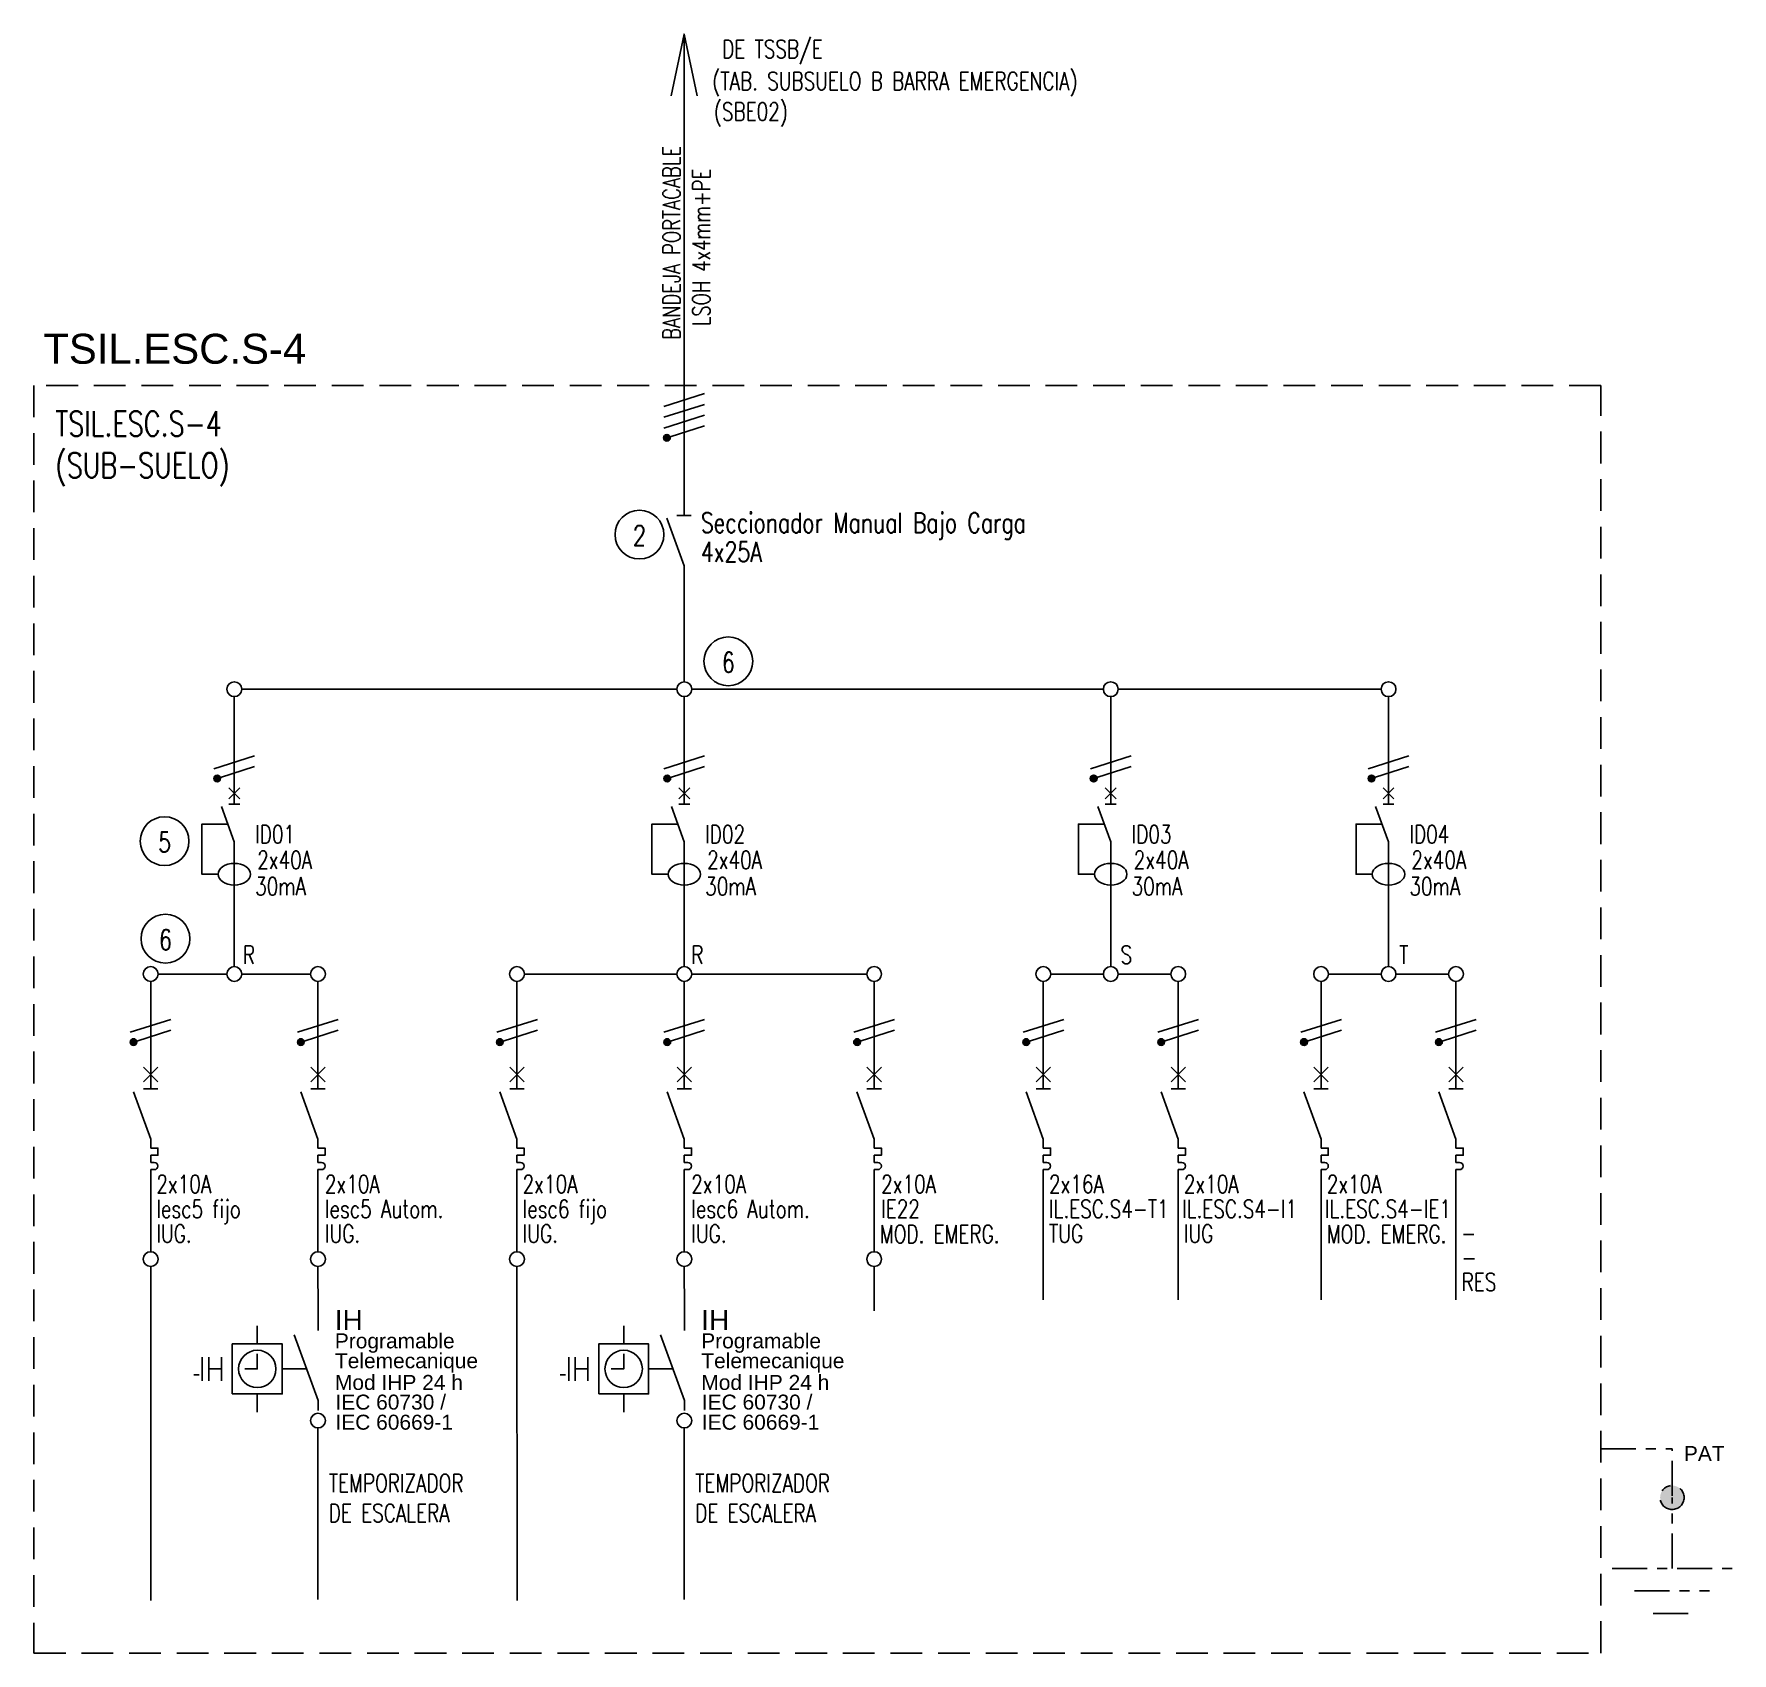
# Model space of a CAD drawing. Extents: x 3690.7 to 3707.7, y 1310.8 to 1327.
import ezdxf
from ezdxf.enums import TextEntityAlignment as Align

# ---------------------------------------------------------------- set-up
doc = ezdxf.new("R2010")
doc.units = 0
doc.linetypes.add('OCJ-ESQUEMAS UNIFILARES-CORREGIDOS IDO-REV.br$0$DASHED', pattern=[19.05, 12.7, -6.35])
doc.linetypes.add('OCJ-ESQUEMAS UNIFILARES-CORREGIDOS IDO-REV.br$0$EJE_5', pattern=[7.1, 5, -1, 0.1, -1])
for name, color, linetype in [('OCJ-ESQUEMAS UNIFILARES-CORREGIDOS IDO-REV.br$0$00-IE-CABLES', 10, 'Continuous'), ('OCJ-ESQUEMAS UNIFILARES-CORREGIDOS IDO-REV.br$0$01-ELE-APARATOS', 170, 'Continuous'), ('OCJ-ESQUEMAS UNIFILARES-CORREGIDOS IDO-REV.br$0$ELECTRIC', 4, 'Continuous'), ('OCJ-ESQUEMAS UNIFILARES-CORREGIDOS IDO-REV.br$0$PAT', 80, 'Continuous'), ('OCJ-ESQUEMAS UNIFILARES-CORREGIDOS IDO-REV.br$0$TEXTO', 7, 'Continuous')]:
    doc.layers.add(name, color=color, linetype=linetype)
doc.styles.add('OCJ-ESQUEMAS UNIFILARES-CORREGIDOS IDO-REV.br$0$ARIAL', font='Arial.ttf', dxfattribs={"height": 0.2})
doc.styles.add('OCJ-ESQUEMAS UNIFILARES-CORREGIDOS IDO-REV.br$0$Electricidad', font='ROMANS.SHX', dxfattribs={"width": 0.75, "height": 0.175})

# ---------------------------------------------------------------- blocks, each defined once
blk = doc.blocks.new('OCJ-ESQUEMAS UNIFILARES-CORREGIDOS IDO-REV.br$0$Unif-Interruptor-Term')
for p, q in [((0, -1.013), (0.045, -1.013)), ((0, -1.103), (0.045, -1.103))]:
    blk.add_line(p, q)
for points in [[(0, 0.267), (0, -0.093)], [(-0.09, 0.177), (0.09, -0.003)], [(-0.09, -0.003), (0.09, 0.177)], [(0, -0.72), (-0.215, -0.128)], [(-0.09, -0.093), (0.09, -0.093)], [(0, -0.833), (0, -0.72)], [(0, -0.923), (0.09, -0.923), (0.09, -0.833), (0, -0.833)], [(0, -1.013), (0, -0.923)], [(0, -1.215), (0, -1.103)]]:
    blk.add_lwpolyline(points)
blk.add_arc((0.045, -1.058), 0.045, 270, 90)
blk = doc.blocks.new('OCJ-ESQUEMAS UNIFILARES-CORREGIDOS IDO-REV.br$0$Unif-Interruptor-Dif')
for points in [[(-0.068, 0.11), (0.068, -0.025)], [(-0.068, -0.025), (0.068, 0.11)], [(0, 0.177), (0, -0.093)], [(0, -0.565), (-0.162, -0.121)], [(-0.068, -0.093), (0.068, -0.093)], [(-0.081, -0.343), (-0.405, -0.343), (-0.405, -0.97), (-0.202, -0.97)], [(0, -1.308), (0, -0.565)]]:
    blk.add_lwpolyline(points)
blk.add_ellipse((0, -0.97), major_axis=(0.203, 0), ratio=0.670814)
blk = doc.blocks.new('OCJ-ESQUEMAS UNIFILARES-CORREGIDOS IDO-REV.br$0$IH')
at = {"layer": 'OCJ-ESQUEMAS UNIFILARES-CORREGIDOS IDO-REV.br$0$01-ELE-APARATOS'}
for p, q in [((-0.608, 0.665), (-0.608, 0.847)), ((-1.158, 0.297), (-1.158, 0.534)), ((-1.092, 0.297), (-1.092, 0.534)), ((-0.967, 0.297), (-0.967, 0.534)), ((-1.191, 0.357), (-1.242, 0.357)), ((-0.967, 0.415), (-1.092, 0.415)), ((-0.115, 0.415), (-0.358, 0.415)), ((-0.608, -0.017), (-0.608, 0.165))]:
    blk.add_line(p, q, dxfattribs=at)
for points in [[(0, 0.999), (0, 0.799)], [(0, 0), (0, 0.099), (-0.239, 0.756)], [(-0.734, 0.415), (-0.608, 0.415), (-0.608, 0.565)]]:
    blk.add_lwpolyline(points, dxfattribs=at)
blk.add_lwpolyline([(-0.858, 0.165), (-0.358, 0.165), (-0.358, 0.665), (-0.858, 0.665)], close=True, dxfattribs=at)
blk.add_circle((-0.608, 0.415), 0.187, dxfattribs=at)
blk = doc.blocks.new('OCJ-ESQUEMAS UNIFILARES-CORREGIDOS IDO-REV.br$0$A$C7AFF483F')
for points in [[(0, 0.88), (0, 0.592)], [(0, 0.09), (-0.172, 0.564)], [(-0.072, 0.592), (0.072, 0.592)], [(0, 0), (0, 0.09)]]:
    blk.add_lwpolyline(points)

msp = doc.modelspace()

# ---------------------------------------------------------------- hatches: boundary and pattern name
at = {"layer": 'OCJ-ESQUEMAS UNIFILARES-CORREGIDOS IDO-REV.br$0$00-IE-CABLES'}
for points in [[(3697.006, 1322.904, 1), (3697.061, 1322.943, 1)], [(3692.504, 1319.494, 1), (3692.559, 1319.534, 1)], [(3697.008, 1319.494, 1), (3697.063, 1319.534, 1)], [(3701.276, 1319.494, 1), (3701.331, 1319.534, 1)], [(3704.056, 1319.494, 1), (3704.111, 1319.534, 1)], [(3691.667, 1316.856, 1), (3691.722, 1316.896, 1)], [(3693.342, 1316.856, 1), (3693.396, 1316.896, 1)], [(3695.334, 1316.856, 1), (3695.388, 1316.896, 1)], [(3697.008, 1316.856, 1), (3697.063, 1316.896, 1)], [(3698.909, 1316.856, 1), (3698.963, 1316.896, 1)], [(3700.601, 1316.856, 1), (3700.656, 1316.896, 1)], [(3701.951, 1316.856, 1), (3702.006, 1316.896, 1)], [(3703.381, 1316.856, 1), (3703.436, 1316.896, 1)], [(3704.731, 1316.856, 1), (3704.786, 1316.896, 1)]]:
    msp.add_hatch(color=256, dxfattribs=at).paths.add_polyline_path(points)
at = {"layer": 'OCJ-ESQUEMAS UNIFILARES-CORREGIDOS IDO-REV.br$0$PAT', "linetype": 'OCJ-ESQUEMAS UNIFILARES-CORREGIDOS IDO-REV.br$0$EJE_5', "ltscale": 0.07}
h = msp.add_hatch(color=256, dxfattribs=at)
h.paths.add_polyline_path([(3707.213, 1312.318), (3706.973, 1312.318, -1)])
h.paths.add_polyline_path([(3706.973, 1312.318), (3707.093, 1312.318), (3707.093, 1312.198, -0.414214)])
h.paths.add_polyline_path([(3707.093, 1312.318), (3707.213, 1312.318, -0.414214), (3707.093, 1312.198)])

# ---------------------------------------------------------------- linework, layer by layer
at = {"layer": 'OCJ-ESQUEMAS UNIFILARES-CORREGIDOS IDO-REV.br$0$00-IE-CABLES'}
for p, q in [((3697.205, 1322.29), (3697.205, 1326.965)), ((3697.205, 1320.482), (3697.205, 1321.554)), ((3692.777, 1320.408), (3697.133, 1320.408)), ((3697.281, 1320.408), (3701.401, 1320.408)), ((3701.549, 1320.408), (3704.181, 1320.408)), ((3692.703, 1319.332), (3692.703, 1320.334)), ((3697.207, 1319.332), (3697.207, 1320.334)), ((3701.475, 1319.332), (3701.475, 1320.334)), ((3704.255, 1319.332), (3704.255, 1320.334)), ((3692.703, 1317.632), (3692.703, 1318.433)), ((3697.207, 1317.632), (3697.207, 1318.433)), ((3701.475, 1317.632), (3701.475, 1318.433)), ((3704.255, 1317.632), (3704.255, 1318.433)), ((3691.866, 1316.482), (3691.866, 1317.483)), ((3691.94, 1317.557), (3692.629, 1317.557)), ((3692.777, 1317.557), (3693.466, 1317.557)), ((3693.54, 1316.482), (3693.54, 1317.483)), ((3695.532, 1316.482), (3695.532, 1317.483)), ((3695.606, 1317.557), (3697.133, 1317.557)), ((3697.207, 1316.482), (3697.207, 1317.483)), ((3697.281, 1317.557), (3699.033, 1317.557)), ((3699.107, 1316.482), (3699.107, 1317.483)), ((3700.8, 1316.482), (3700.8, 1317.483)), ((3701.401, 1317.557), (3700.874, 1317.557)), ((3701.549, 1317.557), (3702.076, 1317.557)), ((3702.15, 1316.482), (3702.15, 1317.483)), ((3703.58, 1316.482), (3703.58, 1317.483)), ((3704.181, 1317.557), (3703.654, 1317.557)), ((3704.329, 1317.557), (3704.856, 1317.557)), ((3704.93, 1316.482), (3704.93, 1317.483)), ((3691.866, 1314.781), (3691.866, 1315.583)), ((3693.54, 1314.781), (3693.54, 1315.583)), ((3695.532, 1314.781), (3695.532, 1315.583)), ((3697.207, 1314.781), (3697.207, 1315.583)), ((3699.107, 1314.781), (3699.107, 1315.583)), ((3700.8, 1314.295), (3700.8, 1315.583)), ((3702.15, 1314.295), (3702.15, 1315.583)), ((3703.58, 1314.295), (3703.58, 1315.583)), ((3704.93, 1314.295), (3704.93, 1315.583)), ((3691.867, 1311.286), (3691.866, 1314.629)), ((3693.541, 1314.188), (3693.54, 1314.629)), ((3695.533, 1311.286), (3695.532, 1314.629)), ((3697.208, 1314.188), (3697.207, 1314.629)), ((3699.108, 1314.188), (3699.107, 1314.629)), ((3693.54, 1313.014), (3693.54, 1311.296)), ((3697.207, 1313.014), (3697.207, 1311.296))]:
    msp.add_line(p, q, dxfattribs=at)
for points in [[(3697.074, 1326.347), (3697.205, 1326.965), (3697.336, 1326.347)], [(3697.001, 1323.237), (3697.408, 1323.366)], [(3697.001, 1323.129), (3697.408, 1323.258)], [(3697.001, 1323.021), (3697.408, 1323.15)], [(3697.066, 1322.934), (3697.408, 1323.042)], [(3692.499, 1319.612), (3692.906, 1319.741)], [(3697.003, 1319.612), (3697.41, 1319.741)], [(3701.272, 1319.612), (3701.679, 1319.741)], [(3704.051, 1319.612), (3704.458, 1319.741)], [(3692.564, 1319.524), (3692.906, 1319.633)], [(3697.068, 1319.524), (3697.41, 1319.633)], [(3701.336, 1319.524), (3701.679, 1319.633)], [(3704.116, 1319.524), (3704.458, 1319.633)], [(3691.662, 1316.974), (3692.069, 1317.103)], [(3691.726, 1316.886), (3692.069, 1316.995)], [(3693.337, 1316.974), (3693.744, 1317.103)], [(3693.401, 1316.886), (3693.744, 1316.995)], [(3695.329, 1316.974), (3695.736, 1317.103)], [(3695.393, 1316.886), (3695.736, 1316.995)], [(3697.003, 1316.974), (3697.41, 1317.103)], [(3697.068, 1316.886), (3697.41, 1316.995)], [(3698.904, 1316.974), (3699.311, 1317.103)], [(3698.968, 1316.886), (3699.311, 1316.995)], [(3700.597, 1316.974), (3701.004, 1317.103)], [(3700.661, 1316.886), (3701.004, 1316.995)], [(3701.947, 1316.974), (3702.354, 1317.103)], [(3702.011, 1316.886), (3702.354, 1316.995)], [(3703.376, 1316.974), (3703.783, 1317.103)], [(3703.441, 1316.886), (3703.783, 1316.995)], [(3704.726, 1316.974), (3705.133, 1317.103)], [(3704.791, 1316.886), (3705.133, 1316.995)]]:
    msp.add_lwpolyline(points, dxfattribs=at)
for centre, radius in [((3697.033, 1322.924), 0.0338), ((3692.703, 1320.408), 0.0741), ((3697.207, 1320.408), 0.0741), ((3701.475, 1320.408), 0.0741), ((3704.255, 1320.408), 0.0741), ((3692.532, 1319.514), 0.0338), ((3697.036, 1319.514), 0.0338), ((3701.304, 1319.514), 0.0338), ((3704.084, 1319.514), 0.0338), ((3691.866, 1317.557), 0.0741), ((3691.866, 1317.557), 0.0741), ((3692.703, 1317.557), 0.0741), ((3693.54, 1317.557), 0.0741), ((3695.532, 1317.557), 0.0741), ((3695.532, 1317.557), 0.0741), ((3697.207, 1317.557), 0.0741), ((3699.107, 1317.557), 0.0741), ((3700.8, 1317.557), 0.0741), ((3701.475, 1317.557), 0.0741), ((3702.15, 1317.557), 0.0741), ((3703.58, 1317.557), 0.0741), ((3704.255, 1317.557), 0.0741), ((3704.255, 1317.557), 0.0741), ((3704.93, 1317.557), 0.0741), ((3691.694, 1316.876), 0.0338), ((3693.369, 1316.876), 0.0338), ((3695.361, 1316.876), 0.0338), ((3697.036, 1316.876), 0.0338), ((3698.936, 1316.876), 0.0338), ((3700.629, 1316.876), 0.0338), ((3701.979, 1316.876), 0.0338), ((3703.409, 1316.876), 0.0338), ((3704.759, 1316.876), 0.0338), ((3691.866, 1314.704), 0.0741), ((3693.54, 1314.704), 0.0741), ((3695.532, 1314.704), 0.0741), ((3697.207, 1314.704), 0.0741), ((3699.107, 1314.704), 0.0741), ((3693.54, 1313.088), 0.0741), ((3697.207, 1313.088), 0.0741)]:
    msp.add_circle(centre, radius, dxfattribs=at)
at = {"layer": 'OCJ-ESQUEMAS UNIFILARES-CORREGIDOS IDO-REV.br$0$ELECTRIC', "linetype": 'OCJ-ESQUEMAS UNIFILARES-CORREGIDOS IDO-REV.br$0$DASHED', "ltscale": 0.025}
msp.add_lwpolyline([(3690.698, 1310.762), (3706.379, 1310.762), (3706.379, 1323.448), (3690.698, 1323.448)], close=True, dxfattribs=at)
at = {"layer": 'OCJ-ESQUEMAS UNIFILARES-CORREGIDOS IDO-REV.br$0$PAT', "linetype": 'OCJ-ESQUEMAS UNIFILARES-CORREGIDOS IDO-REV.br$0$EJE_5', "ltscale": 0.07}
for p, q in [((3706.379, 1312.805), (3707.093, 1312.805)), ((3707.093, 1312.334), (3707.093, 1312.805)), ((3707.093, 1311.609), (3707.093, 1312.318)), ((3706.493, 1311.609), (3707.693, 1311.609)), ((3706.718, 1311.384), (3707.468, 1311.384)), ((3706.905, 1311.159), (3707.28, 1311.159))]:
    msp.add_line(p, q, dxfattribs=at)
msp.add_circle((3707.093, 1312.318), 0.12, dxfattribs=at)
msp.add_circle((3707.093, 1312.318), 0.12, dxfattribs=at)
at = {"layer": 'OCJ-ESQUEMAS UNIFILARES-CORREGIDOS IDO-REV.br$0$TEXTO'}
for centre in [(3696.758, 1321.955), (3697.647, 1320.687), (3692.005, 1318.887), (3692.014, 1317.911)]:
    msp.add_circle(centre, 0.244, dxfattribs=at)

# ---------------------------------------------------------------- block references
at = {"layer": 'OCJ-ESQUEMAS UNIFILARES-CORREGIDOS IDO-REV.br$0$01-ELE-APARATOS'}
for name, p in [('OCJ-ESQUEMAS UNIFILARES-CORREGIDOS IDO-REV.br$0$A$C7AFF483F', (3697.205, 1321.554)), ('OCJ-ESQUEMAS UNIFILARES-CORREGIDOS IDO-REV.br$0$IH', (3693.541, 1313.19)), ('OCJ-ESQUEMAS UNIFILARES-CORREGIDOS IDO-REV.br$0$IH', (3697.208, 1313.19))]:
    msp.add_blockref(name, p, dxfattribs=at)
at = {"layer": 'OCJ-ESQUEMAS UNIFILARES-CORREGIDOS IDO-REV.br$0$01-ELE-APARATOS', "xscale": 0.7999999999999546, "yscale": 0.7999999999999546, "zscale": 0.7999999999999546}
for name, p in [('OCJ-ESQUEMAS UNIFILARES-CORREGIDOS IDO-REV.br$0$Unif-Interruptor-Dif', (3692.703, 1319.332)), ('OCJ-ESQUEMAS UNIFILARES-CORREGIDOS IDO-REV.br$0$Unif-Interruptor-Dif', (3697.207, 1319.332)), ('OCJ-ESQUEMAS UNIFILARES-CORREGIDOS IDO-REV.br$0$Unif-Interruptor-Dif', (3701.475, 1319.332)), ('OCJ-ESQUEMAS UNIFILARES-CORREGIDOS IDO-REV.br$0$Unif-Interruptor-Dif', (3704.255, 1319.332)), ('OCJ-ESQUEMAS UNIFILARES-CORREGIDOS IDO-REV.br$0$Unif-Interruptor-Term', (3691.866, 1316.482)), ('OCJ-ESQUEMAS UNIFILARES-CORREGIDOS IDO-REV.br$0$Unif-Interruptor-Term', (3693.54, 1316.482)), ('OCJ-ESQUEMAS UNIFILARES-CORREGIDOS IDO-REV.br$0$Unif-Interruptor-Term', (3695.532, 1316.482)), ('OCJ-ESQUEMAS UNIFILARES-CORREGIDOS IDO-REV.br$0$Unif-Interruptor-Term', (3697.207, 1316.482)), ('OCJ-ESQUEMAS UNIFILARES-CORREGIDOS IDO-REV.br$0$Unif-Interruptor-Term', (3699.107, 1316.482)), ('OCJ-ESQUEMAS UNIFILARES-CORREGIDOS IDO-REV.br$0$Unif-Interruptor-Term', (3700.8, 1316.482)), ('OCJ-ESQUEMAS UNIFILARES-CORREGIDOS IDO-REV.br$0$Unif-Interruptor-Term', (3702.15, 1316.482)), ('OCJ-ESQUEMAS UNIFILARES-CORREGIDOS IDO-REV.br$0$Unif-Interruptor-Term', (3703.58, 1316.482)), ('OCJ-ESQUEMAS UNIFILARES-CORREGIDOS IDO-REV.br$0$Unif-Interruptor-Term', (3704.93, 1316.482))]:
    msp.add_blockref(name, p, dxfattribs=at)

# ---------------------------------------------------------------- texts
at = {"layer": 'OCJ-ESQUEMAS UNIFILARES-CORREGIDOS IDO-REV.br$0$TEXTO', "style": 'OCJ-ESQUEMAS UNIFILARES-CORREGIDOS IDO-REV.br$0$Electricidad', "width": 0.75}
for s, height, p in [('DE TSSB/E', 0.18, (3697.586, 1326.724)), ('(TAB. SUBSUELO B BARRA EMERGENCIA)', 0.18, (3697.487, 1326.404)), ('(SBE02)', 0.18, (3697.503, 1326.099)), ('TSIL.ESC.S-4', 0.25, (3690.913, 1322.94)), ('(SUB-SUELO)', 0.25, (3690.913, 1322.524)), ('2', 0.2, (3696.694, 1321.845)), ('Seccionador Manual Bajo Carga', 0.2, (3697.372, 1321.974)), ('4x25A', 0.2, (3697.372, 1321.683)), ('6', 0.2, (3697.583, 1320.577)), ('ID01', 0.18, (3692.912, 1318.866)), ('ID02', 0.18, (3697.416, 1318.866)), ('ID03', 0.18, (3701.684, 1318.866)), ('ID04', 0.18, (3704.464, 1318.866)), ('5', 0.2, (3691.941, 1318.777)), ('2x40A', 0.18, (3692.933, 1318.609)), ('2x40A', 0.18, (3697.436, 1318.609)), ('2x40A', 0.18, (3701.705, 1318.609)), ('2x40A', 0.18, (3704.484, 1318.609)), ('30mA', 0.18, (3692.912, 1318.345)), ('30mA', 0.18, (3697.416, 1318.345)), ('30mA', 0.18, (3701.684, 1318.345)), ('30mA', 0.18, (3704.464, 1318.345)), ('6', 0.2, (3691.95, 1317.801)), ('R', 0.18, (3692.789, 1317.66)), ('R', 0.18, (3697.277, 1317.66)), ('S', 0.18, (3701.573, 1317.66)), ('T', 0.18, (3704.363, 1317.66)), ('2x10A', 0.18, (3691.923, 1315.365)), ('2x10A', 0.18, (3693.61, 1315.365)), ('2x10A', 0.18, (3695.589, 1315.365)), ('2x10A', 0.18, (3697.277, 1315.365)), ('2x10A', 0.18, (3699.177, 1315.365)), ('2x16A', 0.18, (3700.857, 1315.365)), ('2x10A', 0.18, (3702.207, 1315.365)), ('2x10A', 0.18, (3703.637, 1315.365)), ('Iesc5 fijo', 0.18, (3691.923, 1315.117)), ('Iesc5 Autom.', 0.18, (3693.61, 1315.117)), ('Iesc6 fijo', 0.18, (3695.589, 1315.117)), ('Iesc6 Autom.', 0.18, (3697.277, 1315.117)), ('IE22', 0.18, (3699.177, 1315.117)), ('IL.ESC.S4-T1 ', 0.18, (3700.857, 1315.117)), ('IL.ESC.S4-I1 ', 0.18, (3702.189, 1315.117)), ('IL.ESC.S4-IE1 ', 0.18, (3703.619, 1315.117)), ('IUG.', 0.18, (3691.923, 1314.869)), ('IUG.', 0.18, (3693.61, 1314.869)), ('IUG.', 0.18, (3695.589, 1314.869)), ('IUG.', 0.18, (3697.277, 1314.869)), ('MOD. EMERG.', 0.18, (3699.164, 1314.865)), ('TUG', 0.18, (3700.857, 1314.869)), ('IUG', 0.18, (3702.207, 1314.869)), ('MOD. EMERG.', 0.18, (3703.637, 1314.865)), ('-', 0.18, (3704.983, 1314.874)), ('-', 0.18, (3704.987, 1314.631)), ('RES', 0.18, (3704.987, 1314.385))]:
    msp.add_text(s, height=height, dxfattribs=at).set_placement(p)
for s, p in [('BANDEJA PORTACABLE', (3697.167, 1324.875)), ('LSOH 4x4mm+PE', (3697.465, 1324.828))]:
    msp.add_text(s, height=0.175, rotation=90, dxfattribs=at).set_placement(p, align=Align.CENTER)
at = {"layer": 'OCJ-ESQUEMAS UNIFILARES-CORREGIDOS IDO-REV.br$0$TEXTO', "style": 'OCJ-ESQUEMAS UNIFILARES-CORREGIDOS IDO-REV.br$0$ARIAL'}
for s, height, p in [('TSIL.ESC.S-4', 0.3, (3690.791, 1323.665)), ('IH', 0.2, (3693.709, 1313.994)), ('IH', 0.2, (3697.376, 1313.994)), ('Programable', 0.15, (3693.709, 1313.811)), ('Programable', 0.15, (3697.376, 1313.811)), ('Telemecanique', 0.15, (3693.71, 1313.612)), ('Telemecanique', 0.15, (3697.377, 1313.612)), ('Mod IHP 24 h', 0.15, (3693.71, 1313.395)), ('Mod IHP 24 h', 0.15, (3697.377, 1313.395)), ('IEC 60730 /', 0.15, (3693.715, 1313.198)), ('IEC 60730 /', 0.15, (3697.382, 1313.198)), ('IEC 60669-1', 0.15, (3693.715, 1312.997)), ('IEC 60669-1', 0.15, (3697.382, 1312.997)), ('PAT', 0.15, (3707.211, 1312.683))]:
    msp.add_text(s, height=height, dxfattribs=at).set_placement(p)
at = {"layer": 'OCJ-ESQUEMAS UNIFILARES-CORREGIDOS IDO-REV.br$0$TEXTO', "char_height": 0.18, "attachment_point": 1, "style": 'OCJ-ESQUEMAS UNIFILARES-CORREGIDOS IDO-REV.br$0$Electricidad'}
for insert in [(3693.649, 1312.553), (3697.316, 1312.553)]:
    msp.add_mtext_dynamic_manual_height_columns('TEMPORIZADOR DE ESCALERA', width=1.75067, gutter_width=12.5, heights=[0], dxfattribs=dict(at, insert=insert))

doc.saveas('drawing.dxf')
